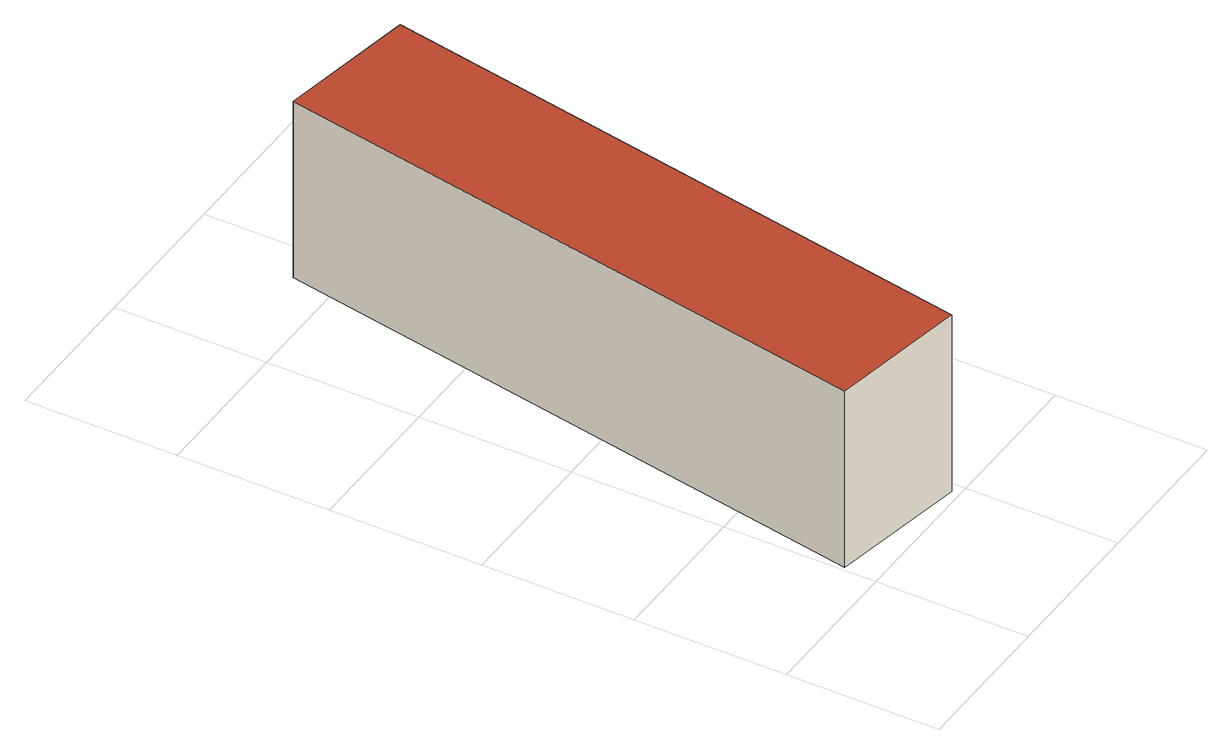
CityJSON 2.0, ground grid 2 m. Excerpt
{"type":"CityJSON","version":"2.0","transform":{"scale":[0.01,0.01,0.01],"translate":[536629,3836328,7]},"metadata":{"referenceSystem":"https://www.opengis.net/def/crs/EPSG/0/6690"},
"CityObjects":{
"building1":{"type":"Building","attributes":{"class":"3003","measuredHeight":2.5,"BuildingDetailAttribute.specifiedBuildingCoverageRate":0.6,"BuildingDetailAttribute.surveyYear":2021,"BuildingIDAttribute.prefecture":"27","BuildingIDAttribute.city":"27104"},"geometry":[{"type":"Solid","lod":"2","boundaries":[[[[0,1,2,3]],[[4,5,6,7]],[[5,3,2,6]],[[7,1,0,4]],[[4,0,3,5]],[[6,2,1,7]]]],"semantics":{"surfaces":[{"type":"GroundSurface"},{"type":"RoofSurface"},{"type":"WallSurface"}],"values":[[0,1,2,2,2,2]]}}]}
},
"vertices":[
[151,854,35],[334,821,35],[188,11,35],[5,44,35],[151,854,287],[5,44,287],[188,11,287],[334,821,288]
]}
